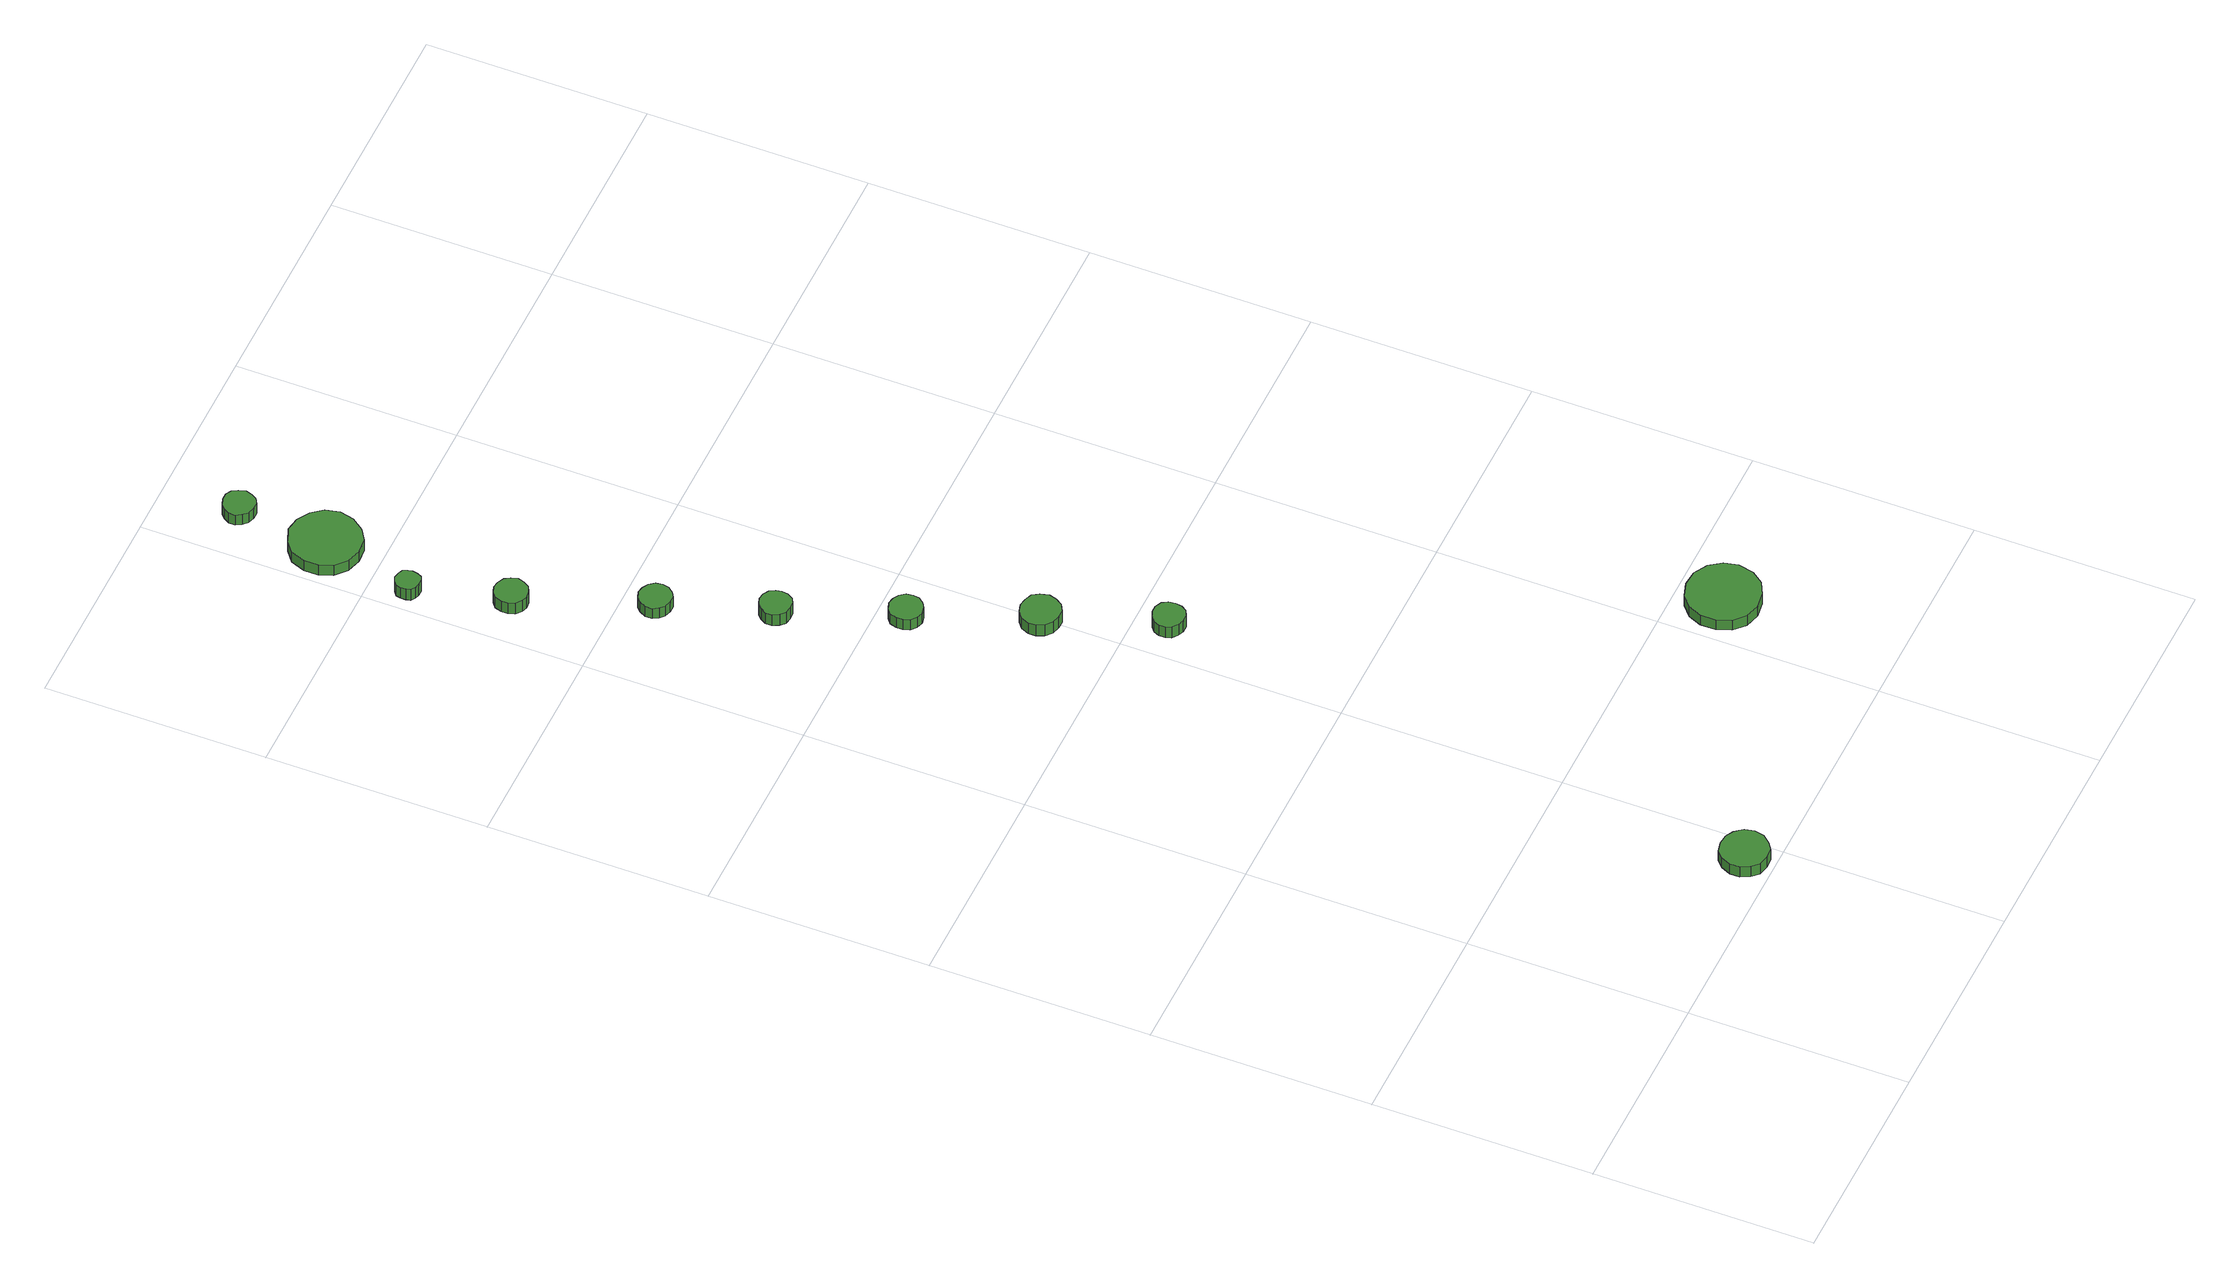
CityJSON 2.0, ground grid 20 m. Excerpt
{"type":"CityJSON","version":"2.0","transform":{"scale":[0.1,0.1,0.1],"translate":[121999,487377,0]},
"CityObjects":{
"tree1":{"type":"SolitaryVegetationObject","attributes":{"function":"something"},"geometry":[{"type":"MultiSurface","lod":"1","boundaries":[[[0,1,2,3,4,5,6,7,8,9,10,11,12,13,14]],[[15,16,17,18,19,20,21,22,23,24,25,26,27,28,29]],[[0,29,28,1]],[[1,28,27,2]],[[2,27,26,3]],[[3,26,25,4]],[[4,25,24,5]],[[5,24,23,6]],[[6,23,22,7]],[[7,22,21,8]],[[8,21,20,9]],[[9,20,19,10]],[[10,19,18,11]],[[11,18,17,12]],[[12,17,16,13]],[[13,16,15,14]],[[14,15,29,0]]]}]},
"tree2":{"type":"SolitaryVegetationObject","attributes":{"function":"something"},"geometry":[{"type":"MultiSurface","lod":"1","boundaries":[[[30,31,32,33,34,35,36,37,38,39,40,41,42,43,44]],[[45,46,47,48,49,50,51,52,53,54,55,56,57,58,59]],[[30,59,58,31]],[[31,58,57,32]],[[32,57,56,33]],[[33,56,55,34]],[[34,55,54,35]],[[35,54,53,36]],[[36,53,52,37]],[[37,52,51,38]],[[38,51,50,39]],[[39,50,49,40]],[[40,49,48,41]],[[41,48,47,42]],[[42,47,46,43]],[[43,46,45,44]],[[44,45,59,30]]]}]},
"tree3":{"type":"SolitaryVegetationObject","attributes":{"function":"something"},"geometry":[{"type":"MultiSurface","lod":"1","boundaries":[[[60,61,62,63,64,65,66,67,68,69,70,71,72,73,74]],[[75,76,77,78,79,80,81,82,83,84,85,86,87,88,89]],[[60,89,88,61]],[[61,88,87,62]],[[62,87,86,63]],[[63,86,85,64]],[[64,85,84,65]],[[65,84,83,66]],[[66,83,82,67]],[[67,82,81,68]],[[68,81,80,69]],[[69,80,79,70]],[[70,79,78,71]],[[71,78,77,72]],[[72,77,76,73]],[[73,76,75,74]],[[74,75,89,60]]]}]},
"tree4":{"type":"SolitaryVegetationObject","attributes":{"function":"something"},"geometry":[{"type":"MultiSurface","lod":"1","boundaries":[[[90,91,92,93,94,95,96,97,98,99,100,101,102,103,104]],[[105,106,107,108,109,110,111,112,113,114,115,116,117,118,119]],[[90,119,118,91]],[[91,118,117,92]],[[92,117,116,93]],[[93,116,115,94]],[[94,115,114,95]],[[95,114,113,96]],[[96,113,112,97]],[[97,112,111,98]],[[98,111,110,99]],[[99,110,109,100]],[[100,109,108,101]],[[101,108,107,102]],[[102,107,106,103]],[[103,106,105,104]],[[104,105,119,90]]]}]},
"tree5":{"type":"SolitaryVegetationObject","attributes":{"function":"something"},"geometry":[{"type":"MultiSurface","lod":"1","boundaries":[[[120,121,122,123,124,125,126,127,128,129,130,131,132,133,134]],[[135,136,137,138,139,140,141,142,143,144,145,146,147,148,149]],[[120,149,148,121]],[[121,148,147,122]],[[122,147,146,123]],[[123,146,145,124]],[[124,145,144,125]],[[125,144,143,126]],[[126,143,142,127]],[[127,142,141,128]],[[128,141,140,129]],[[129,140,139,130]],[[130,139,138,131]],[[131,138,137,132]],[[132,137,136,133]],[[133,136,135,134]],[[134,135,149,120]]]}]},
"tree6":{"type":"SolitaryVegetationObject","attributes":{"function":"something"},"geometry":[{"type":"MultiSurface","lod":"1","boundaries":[[[150,151,152,153,154,155,156,157,158,159,160,161,162,163,164]],[[165,166,167,168,169,170,171,172,173,174,175,176,177,178,179]],[[150,179,178,151]],[[151,178,177,152]],[[152,177,176,153]],[[153,176,175,154]],[[154,175,174,155]],[[155,174,173,156]],[[156,173,172,157]],[[157,172,171,158]],[[158,171,170,159]],[[159,170,169,160]],[[160,169,168,161]],[[161,168,167,162]],[[162,167,166,163]],[[163,166,165,164]],[[164,165,179,150]]]}]},
"tree7":{"type":"SolitaryVegetationObject","attributes":{"function":"something"},"geometry":[{"type":"MultiSurface","lod":"1","boundaries":[[[180,181,182,183,184,185,186,187,188,189,190,191,192,193,194]],[[195,196,197,198,199,200,201,202,203,204,205,206,207,208,209]],[[180,209,208,181]],[[181,208,207,182]],[[182,207,206,183]],[[183,206,205,184]],[[184,205,204,185]],[[185,204,203,186]],[[186,203,202,187]],[[187,202,201,188]],[[188,201,200,189]],[[189,200,199,190]],[[190,199,198,191]],[[191,198,197,192]],[[192,197,196,193]],[[193,196,195,194]],[[194,195,209,180]]]}]},
"tree8":{"type":"SolitaryVegetationObject","attributes":{"function":"something"},"geometry":[{"type":"MultiSurface","lod":"1","boundaries":[[[210,211,212,213,214,215,216,217,218,219,220,221,222,223,224]],[[225,226,227,228,229,230,231,232,233,234,235,236,237,238,239]],[[210,239,238,211]],[[211,238,237,212]],[[212,237,236,213]],[[213,236,235,214]],[[214,235,234,215]],[[215,234,233,216]],[[216,233,232,217]],[[217,232,231,218]],[[218,231,230,219]],[[219,230,229,220]],[[220,229,228,221]],[[221,228,227,222]],[[222,227,226,223]],[[223,226,225,224]],[[224,225,239,210]]]}]},
"tree9":{"type":"SolitaryVegetationObject","attributes":{"function":"something"},"geometry":[{"type":"MultiSurface","lod":"1","boundaries":[[[240,241,242,243,244,245,246,247,248,249,250,251,252,253,254]],[[255,256,257,258,259,260,261,262,263,264,265,266,267,268,269]],[[240,269,268,241]],[[241,268,267,242]],[[242,267,266,243]],[[243,266,265,244]],[[244,265,264,245]],[[245,264,263,246]],[[246,263,262,247]],[[247,262,261,248]],[[248,261,260,249]],[[249,260,259,250]],[[250,259,258,251]],[[251,258,257,252]],[[252,257,256,253]],[[253,256,255,254]],[[254,255,269,240]]]}]},
"tree10":{"type":"SolitaryVegetationObject","attributes":{"function":"something"},"geometry":[{"type":"MultiSurface","lod":"1","boundaries":[[[270,271,272,273,274,275,276,277,278,279,280,281,282,283,284]],[[285,286,287,288,289,290,291,292,293,294,295,296,297,298,299]],[[270,299,298,271]],[[271,298,297,272]],[[272,297,296,273]],[[273,296,295,274]],[[274,295,294,275]],[[275,294,293,276]],[[276,293,292,277]],[[277,292,291,278]],[[278,291,290,279]],[[279,290,289,280]],[[280,289,288,281]],[[281,288,287,282]],[[282,287,286,283]],[[283,286,285,284]],[[284,285,299,270]]]}]},
"tree11":{"type":"SolitaryVegetationObject","attributes":{"function":"something"},"geometry":[{"type":"MultiSurface","lod":"1","boundaries":[[[300,301,302,303,304,305,306,307,308,309,310,311,312,313,314]],[[315,316,317,318,319,320,321,322,323,324,325,326,327,328,329]],[[300,329,328,301]],[[301,328,327,302]],[[302,327,326,303]],[[303,326,325,304]],[[304,325,324,305]],[[305,324,323,306]],[[306,323,322,307]],[[307,322,321,308]],[[308,321,320,309]],[[309,320,319,310]],[[310,319,318,311]],[[311,318,317,312]],[[312,317,316,313]],[[313,316,315,314]],[[314,315,329,300]]]}]}
},
"vertices":[
[196,24,20],[194,33,20],[188,40,20],[181,44,20],[172,45,20],[163,43,20],[157,37,20],[153,28,20],[153,19,20],[157,11,20],[163,5,20],[172,3,20],[181,3,20],[188,8,20],[194,15,20],[194,15,8],[188,8,8],[181,3,8],[172,3,8],[163,5,8],[157,11,8],[153,19,8],[153,28,8],[157,37,8],[163,43,8],[172,45,8],[181,44,8],[188,40,8],[194,33,8],[196,24,8],
[58,1083,15],[56,1089,15],[53,1094,15],[47,1097,15],[41,1098,15],[36,1096,15],[31,1092,15],[29,1086,15],[29,1080,15],[31,1074,15],[36,1070,15],[41,1068,15],[47,1069,15],[53,1072,15],[56,1077,15],[56,1077,2],[53,1072,2],[47,1069,2],[41,1068,2],[36,1070,2],[31,1074,2],[29,1080,2],[29,1086,2],[31,1092,2],[36,1096,2],[41,1098,2],[47,1097,2],[53,1094,2],[56,1089,2],[58,1083,2],
[31,1167,15],[30,1171,15],[28,1175,15],[24,1177,15],[19,1178,15],[15,1176,15],[11,1173,15],[10,1169,15],[10,1164,15],[11,1160,15],[15,1157,15],[19,1156,15],[24,1156,15],[28,1158,15],[30,1162,15],[30,1162,2],[28,1158,2],[24,1156,2],[19,1156,2],[15,1157,2],[11,1160,2],[10,1164,2],[10,1169,2],[11,1173,2],[15,1176,2],[19,1178,2],[24,1177,2],[28,1175,2],[30,1171,2],[31,1167,2],
[101,971,13],[100,977,13],[96,982,13],[91,985,13],[85,986,13],[79,984,13],[75,980,13],[72,974,13],[72,968,13],[75,963,13],[79,959,13],[85,957,13],[91,957,13],[96,960,13],[100,965,13],[100,965,1],[96,960,1],[91,957,1],[85,957,1],[79,959,1],[75,963,1],[72,968,1],[72,974,1],[75,980,1],[79,984,1],[85,986,1],[91,985,1],[96,982,1],[100,977,1],[101,971,1],
[133,877,13],[132,882,13],[129,887,13],[124,890,13],[118,891,13],[112,889,13],[108,885,13],[105,880,13],[105,874,13],[108,868,13],[112,864,13],[118,863,13],[124,863,13],[129,866,13],[132,871,13],[132,871,0],[129,866,0],[124,863,0],[118,863,0],[112,864,0],[108,868,0],[105,874,0],[105,880,0],[108,885,0],[112,889,0],[118,891,0],[124,890,0],[129,887,0],[132,882,0],[133,877,0],
[172,775,13],[171,781,13],[167,786,13],[162,789,13],[156,790,13],[150,788,13],[145,784,13],[143,778,13],[143,772,13],[145,766,13],[150,762,13],[156,760,13],[162,761,13],[167,764,13],[171,769,13],[171,769,1],[167,764,1],[162,761,1],[156,760,1],[150,762,1],[145,766,1],[143,772,1],[143,778,1],[145,784,1],[150,788,1],[156,790,1],[162,789,1],[167,786,1],[171,781,1],[172,775,1],
[217,671,13],[215,679,13],[211,685,13],[204,688,13],[197,689,13],[190,687,13],[184,682,13],[181,675,13],[181,668,13],[184,661,13],[190,656,13],[197,654,13],[204,654,13],[211,658,13],[215,664,13],[215,664,0],[211,658,0],[204,654,0],[197,654,0],[190,656,0],[184,661,0],[181,668,0],[181,675,0],[184,682,0],[190,687,0],[197,689,0],[204,688,0],[211,685,0],[215,679,0],[217,671,0],
[249,571,14],[248,577,14],[245,582,14],[239,585,14],[233,585,14],[228,583,14],[223,579,14],[221,574,14],[221,568,14],[223,563,14],[228,559,14],[233,557,14],[239,557,14],[245,560,14],[248,565,14],[248,565,1],[245,560,1],[239,557,1],[233,557,1],[228,559,1],[223,563,1],[221,568,1],[221,574,1],[223,579,1],[228,583,1],[233,585,1],[239,585,1],[245,582,1],[248,577,1],[249,571,1],
[70,1249,14],[67,1262,14],[59,1272,14],[48,1279,14],[35,1281,14],[22,1276,14],[12,1268,14],[7,1255,14],[7,1242,14],[12,1230,14],[22,1221,14],[35,1217,14],[48,1218,14],[59,1225,14],[67,1236,14],[67,1236,2],[59,1225,2],[48,1218,2],[35,1217,2],[22,1221,2],[12,1230,2],[7,1242,2],[7,1255,2],[12,1268,2],[22,1276,2],[35,1281,2],[48,1279,2],[59,1272,2],[67,1262,2],[70,1249,2],
[62,1331,13],[60,1337,13],[57,1342,13],[52,1345,13],[46,1345,13],[40,1343,13],[36,1339,13],[33,1334,13],[33,1328,13],[36,1323,13],[40,1319,13],[46,1317,13],[52,1317,13],[57,1320,13],[60,1325,13],[60,1325,1],[57,1320,1],[52,1317,1],[46,1317,1],[40,1319,1],[36,1323,1],[33,1328,1],[33,1334,1],[36,1339,1],[40,1343,1],[46,1345,1],[52,1345,1],[57,1342,1],[60,1337,1],[62,1331,1],
[471,157,18],[468,170,18],[460,181,18],[448,188,18],[434,189,18],[421,185,18],[411,176,18],[406,164,18],[406,150,18],[411,137,18],[421,128,18],[434,124,18],[448,126,18],[460,132,18],[468,143,18],[468,143,6],[460,132,6],[448,126,6],[434,124,6],[421,128,6],[411,137,6],[406,150,6],[406,164,6],[411,176,6],[421,185,6],[434,189,6],[448,188,6],[460,181,6],[468,170,6],[471,157,6]
]}
